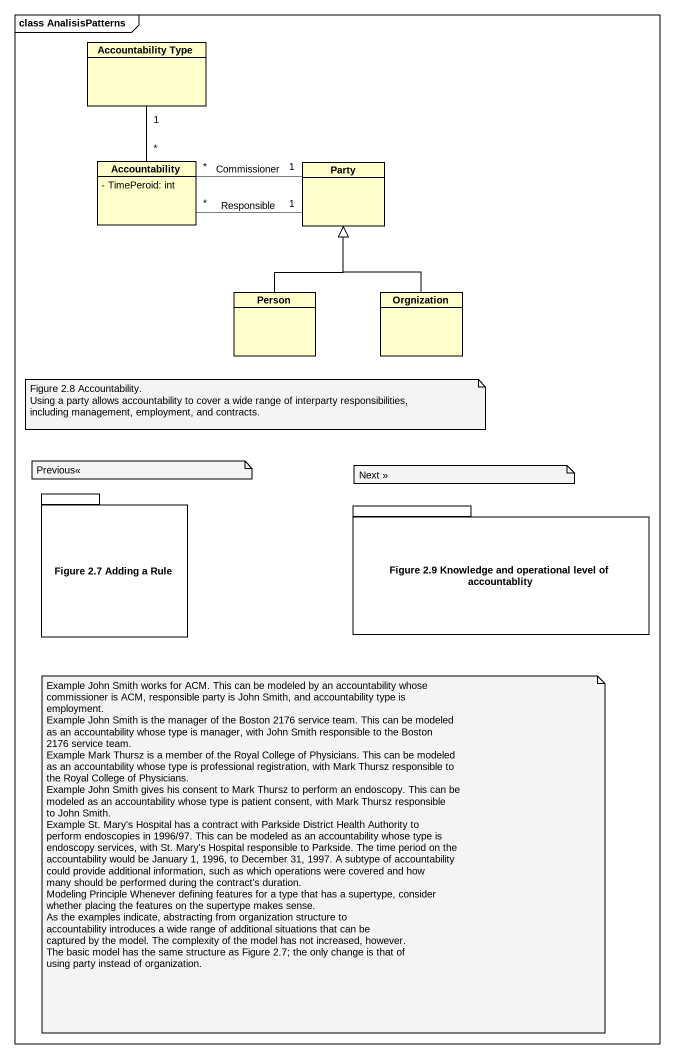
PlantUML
@startuml
mainframe class AnalisisPatterns
hide circle
hide empty members
skinparam classAttributeIconSize 0
class "Accountability Type" as Accountability_Type
class Accountability {
  - TimePeroid: int
}
class Party
class "Person" as Person_
class Orgnization
package "Figure 2.7 Adding a Rule" as Figure_2_7_Adding_a_Rule {
}
package "Figure 2.9 Knowledge and operational level of accountablity" as Figure_2_9_Knowledge_and {
}
Accountability "*" -up- "1" Accountability_Type
Party "1" -left- "*" Accountability : Responsible
Party "1" -left- "*" Accountability : Commissioner
Person_ -up-|> Party
Orgnization -up-|> Party
note as N1
  Figure 2.8 Accountability.
  Using a party allows accountability to cover a wide range of interparty responsibilities,
  including management, employment, and contracts.
end note
note as N2
  Previous<<
end note
note as N3
  Next >>
end note
note as N4
  Example John Smith works for ACM. This can be modeled by an accountability whose
  commissioner is ACM, responsible party is John Smith, and accountability type is
  employment.
  Example John Smith is the manager of the Boston 2176 service team. This can be modeled
  as an accountability whose type is manager, with John Smith responsible to the Boston
  2176 service team.
  Example Mark Thursz is a member of the Royal College of Physicians. This can be modeled
  as an accountability whose type is professional registration, with Mark Thursz responsible to
  the Royal College of Physicians.
  Example John Smith gives his consent to Mark Thursz to perform an endoscopy. This can be
  modeled as an accountability whose type is patient consent, with Mark Thursz responsible
  to John Smith.
  Example St. Mary's Hospital has a contract with Parkside District Health Authority to
  perform endoscopies in 1996/97. This can be modeled as an accountability whose type is
  endoscopy services, with St. Mary's Hospital responsible to Parkside. The time period on the
  accountability would be January 1, 1996, to December 31, 1997. A subtype of accountability
  could provide additional information, such as which operations were covered and how
  many should be performed during the contract's duration.
  Modeling Principle Whenever defining features for a type that has a supertype, consider
  whether placing the features on the supertype makes sense.
  As the examples indicate, abstracting from organization structure to
  accountability introduces a wide range of additional situations that can be
  captured by the model. The complexity of the model has not increased, however.
  The basic model has the same structure as Figure 2.7; the only change is that of
  using party instead of organization.
end note
@enduml
